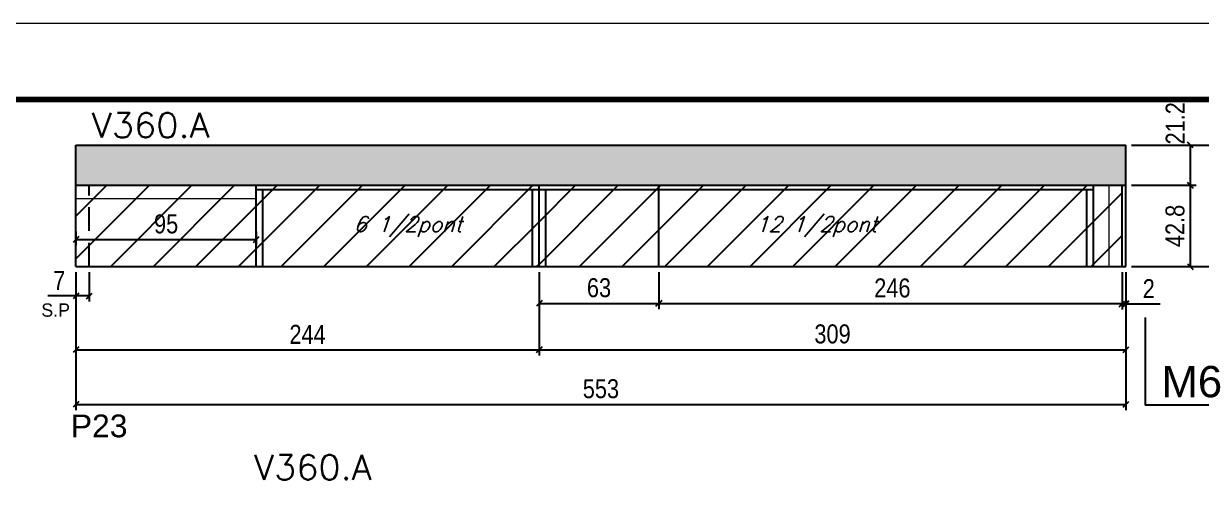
# Model space of a CAD drawing. Extents: x 137137 to 143418, y 10464 to 34486.
# Drawn here: x 137495 to 138115, y 31946 to 32189 of the extents above; entities that cross this region are included whole.
import ezdxf

# ---------------------------------------------------------------- set-up
doc = ezdxf.new("R2010")
doc.units = 0
doc.linetypes.add('DASHED', pattern=[0.75, 0.5, -0.25])
doc.linetypes.add('HIDDEN', pattern=[0.375, 0.25, -0.125])
for name, color, linetype in [('5', 5, 'Continuous'), ('COTA', 241, 'Continuous'), ('NOMENCLATURA', 7, 'Continuous'), ('Painéis', 200, 'Continuous'), ('Reaproveitamento', 251, 'Continuous'), ('SARR_2.2x7', 40, 'Continuous'), ('SARR_3.5x7', 81, 'Continuous'), ('texto', 7, 'Continuous')]:
    doc.layers.add(name, color=color, linetype=linetype)
for name, color, linetype, lineweight in [('Folhas', 255, 'Continuous', 9), ('Sarr 2.2x7', 40, 'Continuous', 9), ('SARRAFO DE PRESSAO', 251, 'DASHED', 9), ('Texto Seção', 7, 'Continuous', 15)]:
    doc.layers.add(name, color=color, linetype=linetype, lineweight=lineweight)
doc.styles.add('COTA TECNICA', font='techl___.ttf', dxfattribs={"height": 10})
doc.styles.add('REGUA-120', font='ROMANS.shx', dxfattribs={"height": 15})
doc.styles.add('Romans', font='romans.shx')
doc.styles.add('ROMAS860', font='ROMAS860.SHX')
doc.styles.get("Standard").update_dxf_attribs({"font": 'arial.ttf'})
doc.dimstyles.new('PAINEL', dxfattribs={"dimtxt": 10, "dimasz": 3, "dimexe": 3, "dimexo": 3, "dimgap": 3, "dimtad": 1, "dimdec": 1, "dimzin": 12, "dimdsep": 46, "dimtxsty": 'COTA TECNICA', "dimblk1": 'OBLIQUE', "dimblk2": 'OBLIQUE', "dimsah": 1, "dimcen": 0.9, "dimclrd": 4, "dimclre": 4, "dimclrt": 240, "dimadec": 1, "dimazin": 3, "dimtfac": 1, "dimtdec": 1, "dimtmove": 0, "dimatfit": 3, "dimfxl": 1, "dimtolj": 1, "dimtzin": 12, "dimarcsym": 0})
pattern_1 = [(45, (6374.217, 418.009), (-11.2253202, 11.2253202), [])]

# ---------------------------------------------------------------- blocks, each defined once
blk = doc.blocks.new('9999999999')
at = {"layer": 'Folhas'}
blk.add_lwpolyline([(98138.98, 34190.21), (99623.98, 34190.21), (99623.98, 35240.21), (98138.98, 35240.21)], close=True, dxfattribs=at)
at = {"layer": 'Folhas', "color": 30, "const_width": 3}
blk.add_lwpolyline([(98213.98, 34230.21), (99583.98, 34230.21), (99583.98, 35200.21), (98213.98, 35200.21)], close=True, dxfattribs=at)
blk = doc.blocks.new('_Oblique')
at = {"color": 0, "linetype": 'ByBlock', "lineweight": -2}
blk.add_line((-0.5, -0.5), (0.5, 0.5), dxfattribs=at)
blk = doc.blocks.new('*D379')
at = {"layer": 'COTA', "color": 4, "linetype": 'ByBlock', "lineweight": -2, "transparency": 16777216}
for p, q in [((137522.22, 32057.64), (137522.22, 32013.88)), ((137766.22, 32057.64), (137766.22, 32013.88)), ((137522.22, 32016.88), (137766.22, 32016.88))]:
    blk.add_line(p, q, dxfattribs=at)
at = {"layer": 'Defpoints', "color": 0, "linetype": 'ByBlock', "transparency": 16777216}
for p in [(137522.22, 32060.64), (137766.22, 32060.64), (137766.22, 32016.88)]:
    blk.add_point(p, dxfattribs=at)
at = {"layer": 'COTA', "color": 4, "linetype": 'ByBlock', "lineweight": -2, "transparency": 16777216, "xscale": 3, "yscale": 3, "zscale": 3, "rotation": 180}
blk.add_blockref('_Oblique', (137522.22, 32016.88), dxfattribs=at)
at = {"layer": 'COTA', "color": 4, "linetype": 'ByBlock', "lineweight": -2, "transparency": 16777216, "xscale": 3, "yscale": 3, "zscale": 3}
blk.add_blockref('_Oblique', (137766.22, 32016.88), dxfattribs=at)
at = {"layer": 'COTA', "color": 240, "linetype": 'ByBlock', "transparency": 16777216, "insert": (137644.22, 32024.95), "char_height": 10, "attachment_point": 5, "style": 'COTA TECNICA'}
blk.add_mtext('\\A1;244', dxfattribs=at)
blk = doc.blocks.new('*D267')
at = {"layer": 'COTA', "color": 4, "linetype": 'ByBlock', "lineweight": -2, "transparency": 16777216}
for p, q in [((137766.22, 32057.64), (137766.22, 32038.23)), ((137829.24, 32057.64), (137829.24, 32038.23)), ((137766.22, 32041.23), (137829.24, 32041.23))]:
    blk.add_line(p, q, dxfattribs=at)
at = {"layer": 'Defpoints', "color": 0, "linetype": 'ByBlock', "transparency": 16777216}
for p in [(137766.22, 32060.64), (137829.24, 32060.64), (137829.24, 32041.23)]:
    blk.add_point(p, dxfattribs=at)
at = {"layer": 'COTA', "color": 4, "linetype": 'ByBlock', "lineweight": -2, "transparency": 16777216, "xscale": 3, "yscale": 3, "zscale": 3, "rotation": 180}
blk.add_blockref('_Oblique', (137766.22, 32041.23), dxfattribs=at)
at = {"layer": 'COTA', "color": 4, "linetype": 'ByBlock', "lineweight": -2, "transparency": 16777216, "xscale": 3, "yscale": 3, "zscale": 3}
blk.add_blockref('_Oblique', (137829.24, 32041.23), dxfattribs=at)
at = {"layer": 'COTA', "color": 240, "linetype": 'ByBlock', "transparency": 16777216, "insert": (137797.73, 32049.45), "char_height": 10, "attachment_point": 5, "style": 'COTA TECNICA'}
blk.add_mtext('\\A1;63', dxfattribs=at)
blk = doc.blocks.new('*D380')
at = {"layer": 'COTA', "color": 4, "linetype": 'ByBlock', "lineweight": -2, "transparency": 16777216}
for p, q in [((137829.24, 32057.64), (137829.24, 32038.23)), ((138075.24, 32057.64), (138075.24, 32038.23)), ((137829.24, 32041.23), (138075.24, 32041.23))]:
    blk.add_line(p, q, dxfattribs=at)
at = {"layer": 'Defpoints', "color": 0, "linetype": 'ByBlock', "transparency": 16777216}
for p in [(137829.24, 32060.64), (138075.24, 32060.64), (138075.24, 32041.23)]:
    blk.add_point(p, dxfattribs=at)
at = {"layer": 'COTA', "color": 4, "linetype": 'ByBlock', "lineweight": -2, "transparency": 16777216, "xscale": 3, "yscale": 3, "zscale": 3, "rotation": 180}
blk.add_blockref('_Oblique', (137829.24, 32041.23), dxfattribs=at)
at = {"layer": 'COTA', "color": 4, "linetype": 'ByBlock', "lineweight": -2, "transparency": 16777216, "xscale": 3, "yscale": 3, "zscale": 3}
blk.add_blockref('_Oblique', (138075.24, 32041.23), dxfattribs=at)
at = {"layer": 'COTA', "color": 240, "linetype": 'ByBlock', "transparency": 16777216, "insert": (137952.24, 32049.33), "char_height": 10, "attachment_point": 5, "style": 'COTA TECNICA'}
blk.add_mtext('\\A1;246', dxfattribs=at)
blk = doc.blocks.new('*D383')
at = {"layer": 'COTA', "color": 4, "linetype": 'ByBlock', "lineweight": -2, "transparency": 16777216}
for p, q in [((137522.22, 32079.04), (137522.22, 32071.91)), ((137617.22, 32079.04), (137617.22, 32071.91)), ((137522.22, 32074.91), (137617.22, 32074.91))]:
    blk.add_line(p, q, dxfattribs=at)
at = {"layer": 'Defpoints', "color": 0, "linetype": 'ByBlock', "transparency": 16777216}
for p in [(137522.22, 32082.04), (137617.22, 32082.04), (137617.22, 32074.91)]:
    blk.add_point(p, dxfattribs=at)
at = {"layer": 'COTA', "color": 4, "linetype": 'ByBlock', "lineweight": -2, "transparency": 16777216, "xscale": 3, "yscale": 3, "zscale": 3, "rotation": 180}
blk.add_blockref('_Oblique', (137522.22, 32074.91), dxfattribs=at)
at = {"layer": 'COTA', "color": 4, "linetype": 'ByBlock', "lineweight": -2, "transparency": 16777216, "xscale": 3, "yscale": 3, "zscale": 3}
blk.add_blockref('_Oblique', (137617.22, 32074.91), dxfattribs=at)
at = {"layer": 'COTA', "color": 240, "linetype": 'ByBlock', "transparency": 16777216, "insert": (137569.72, 32083.05), "char_height": 10, "attachment_point": 5, "style": 'COTA TECNICA'}
blk.add_mtext('\\A1;95', dxfattribs=at)
blk = doc.blocks.new('*D270')
at = {"layer": 'COTA', "color": 4, "linetype": 'ByBlock', "lineweight": -2, "transparency": 16777216}
for p, q in [((137522.22, 32057.64), (137522.22, 32042.18)), ((137529.22, 32057.64), (137529.22, 32042.18)), ((137522.22, 32045.18), (137507.49, 32045.18)), ((137529.22, 32045.18), (137522.22, 32045.18))]:
    blk.add_line(p, q, dxfattribs=at)
at = {"layer": 'Defpoints', "color": 0, "linetype": 'ByBlock', "transparency": 16777216}
for p in [(137522.22, 32060.64), (137529.22, 32060.64), (137522.22, 32045.18)]:
    blk.add_point(p, dxfattribs=at)
at = {"layer": 'COTA', "color": 4, "linetype": 'ByBlock', "lineweight": -2, "transparency": 16777216, "xscale": 3, "yscale": 3, "zscale": 3, "rotation": 180}
blk.add_blockref('_Oblique', (137522.22, 32045.18), dxfattribs=at)
at = {"layer": 'COTA', "color": 4, "linetype": 'ByBlock', "lineweight": -2, "transparency": 16777216, "xscale": 3, "yscale": 3, "zscale": 3}
blk.add_blockref('_Oblique', (137529.22, 32045.18), dxfattribs=at)
at = {"layer": 'COTA', "color": 240, "linetype": 'ByBlock', "transparency": 16777216, "insert": (137513.36, 32053.26), "char_height": 10, "attachment_point": 5, "style": 'COTA TECNICA'}
blk.add_mtext('\\A1;7', dxfattribs=at)
blk = doc.blocks.new('*D384')
at = {"layer": 'COTA', "color": 4, "linetype": 'ByBlock', "lineweight": -2, "transparency": 16777216}
for p, q in [((137766.22, 32057.64), (137766.22, 32013.88)), ((138075.24, 32057.64), (138075.24, 32013.88)), ((137766.22, 32016.88), (138075.24, 32016.88))]:
    blk.add_line(p, q, dxfattribs=at)
at = {"layer": 'Defpoints', "color": 0, "linetype": 'ByBlock', "transparency": 16777216}
for p in [(137766.22, 32060.64), (138075.24, 32060.64), (138075.24, 32016.88)]:
    blk.add_point(p, dxfattribs=at)
at = {"layer": 'COTA', "color": 4, "linetype": 'ByBlock', "lineweight": -2, "transparency": 16777216, "xscale": 3, "yscale": 3, "zscale": 3, "rotation": 180}
blk.add_blockref('_Oblique', (137766.22, 32016.88), dxfattribs=at)
at = {"layer": 'COTA', "color": 4, "linetype": 'ByBlock', "lineweight": -2, "transparency": 16777216, "xscale": 3, "yscale": 3, "zscale": 3}
blk.add_blockref('_Oblique', (138075.24, 32016.88), dxfattribs=at)
at = {"layer": 'COTA', "color": 240, "linetype": 'ByBlock', "transparency": 16777216, "insert": (137920.73, 32025.12), "char_height": 10, "attachment_point": 5, "style": 'COTA TECNICA'}
blk.add_mtext('\\A1;309', dxfattribs=at)
blk = doc.blocks.new('*D404')
at = {"layer": 'COTA', "color": 4, "linetype": 'ByBlock', "lineweight": -2, "transparency": 16777216}
for p, q in [((138073.24, 32057.64), (138073.24, 32038.01)), ((138075.24, 32057.64), (138075.24, 32038.01)), ((138073.24, 32041.01), (138070.24, 32041.01)), ((138073.24, 32041.01), (138075.24, 32041.01)), ((138075.24, 32041.01), (138093.35, 32041.01))]:
    blk.add_line(p, q, dxfattribs=at)
at = {"layer": 'Defpoints', "color": 0, "linetype": 'ByBlock', "transparency": 16777216}
for p in [(138073.24, 32060.64), (138075.24, 32060.64), (138075.24, 32041.01)]:
    blk.add_point(p, dxfattribs=at)
at = {"layer": 'COTA', "color": 4, "linetype": 'ByBlock', "lineweight": -2, "transparency": 16777216, "xscale": 3, "yscale": 3, "zscale": 3}
blk.add_blockref('_Oblique', (138073.24, 32041.01), dxfattribs=at)
at = {"layer": 'COTA', "color": 4, "linetype": 'ByBlock', "lineweight": -2, "transparency": 16777216, "xscale": 3, "yscale": 3, "zscale": 3, "rotation": 180}
blk.add_blockref('_Oblique', (138075.24, 32041.01), dxfattribs=at)
at = {"layer": 'COTA', "color": 240, "linetype": 'ByBlock', "transparency": 16777216, "insert": (138087.3, 32049.01), "char_height": 10, "attachment_point": 5, "style": 'COTA TECNICA'}
blk.add_mtext('\\A1;2', dxfattribs=at)
blk = doc.blocks.new('*D271')
at = {"layer": 'COTA', "color": 4, "linetype": 'ByBlock', "lineweight": -2, "transparency": 16777216}
for p, q in [((137522.22, 32057.64), (137522.22, 31985.05)), ((138075.24, 32057.64), (138075.24, 31985.05)), ((137522.22, 31988.05), (138075.24, 31988.05))]:
    blk.add_line(p, q, dxfattribs=at)
at = {"layer": 'Defpoints', "color": 0, "linetype": 'ByBlock', "transparency": 16777216}
for p in [(137522.22, 32060.64), (138075.24, 32060.64), (138075.24, 31988.05)]:
    blk.add_point(p, dxfattribs=at)
at = {"layer": 'COTA', "color": 4, "linetype": 'ByBlock', "lineweight": -2, "transparency": 16777216, "xscale": 3, "yscale": 3, "zscale": 3, "rotation": 180}
blk.add_blockref('_Oblique', (137522.22, 31988.05), dxfattribs=at)
at = {"layer": 'COTA', "color": 4, "linetype": 'ByBlock', "lineweight": -2, "transparency": 16777216, "xscale": 3, "yscale": 3, "zscale": 3}
blk.add_blockref('_Oblique', (138075.24, 31988.05), dxfattribs=at)
at = {"layer": 'COTA', "color": 240, "linetype": 'ByBlock', "transparency": 16777216, "insert": (137798.73, 31996.27), "char_height": 10, "attachment_point": 5, "style": 'COTA TECNICA'}
blk.add_mtext('\\A1;553', dxfattribs=at)
blk = doc.blocks.new('*D273')
at = {"layer": 'COTA', "color": 4, "linetype": 'ByBlock', "lineweight": -2, "transparency": 16777216}
for p, q in [((138078.24, 32103.44), (138112.27, 32103.44)), ((138109.27, 32060.64), (138109.27, 32103.44)), ((138078.24, 32060.64), (138112.27, 32060.64))]:
    blk.add_line(p, q, dxfattribs=at)
at = {"layer": 'Defpoints', "color": 0, "linetype": 'ByBlock', "transparency": 16777216}
for p in [(138075.24, 32103.44), (138109.27, 32103.44), (138075.24, 32060.64)]:
    blk.add_point(p, dxfattribs=at)
at = {"layer": 'COTA', "color": 4, "linetype": 'ByBlock', "lineweight": -2, "transparency": 16777216, "xscale": 3, "yscale": 3, "zscale": 3}
for p, rotation in [((138109.27, 32103.44), 90), ((138109.27, 32060.64), 270)]:
    blk.add_blockref('_Oblique', p, dxfattribs=dict(at, rotation=rotation))
at = {"layer": 'COTA', "color": 240, "linetype": 'ByBlock', "transparency": 16777216, "insert": (138101.17, 32082.04), "char_height": 10, "attachment_point": 5, "rotation": 90, "style": 'COTA TECNICA'}
blk.add_mtext('\\A1;42.8', dxfattribs=at)
blk = doc.blocks.new('*D274')
at = {"layer": 'COTA', "color": 4, "linetype": 'ByBlock', "lineweight": -2, "transparency": 16777216}
for p, q in [((138078.24, 32124.64), (138112.27, 32124.64)), ((138109.27, 32103.44), (138109.27, 32124.64)), ((138078.24, 32103.44), (138112.27, 32103.44))]:
    blk.add_line(p, q, dxfattribs=at)
at = {"layer": 'Defpoints', "color": 0, "linetype": 'ByBlock', "transparency": 16777216}
for p in [(138075.24, 32124.64), (138109.27, 32124.64), (138075.24, 32103.44)]:
    blk.add_point(p, dxfattribs=at)
at = {"layer": 'COTA', "color": 4, "linetype": 'ByBlock', "lineweight": -2, "transparency": 16777216, "xscale": 3, "yscale": 3, "zscale": 3}
for p, rotation in [((138109.27, 32124.64), 90), ((138109.27, 32103.44), 270)]:
    blk.add_blockref('_Oblique', p, dxfattribs=dict(at, rotation=rotation))
at = {"layer": 'COTA', "color": 240, "linetype": 'ByBlock', "transparency": 16777216, "insert": (138101.21, 32136.09), "char_height": 10, "attachment_point": 5, "rotation": 90, "style": 'COTA TECNICA'}
blk.add_mtext('\\A1;21.2', dxfattribs=at)
blk = doc.blocks.new('*D275')
at = {"layer": 'COTA', "color": 4, "linetype": 'ByBlock', "lineweight": -2, "transparency": 16777216}
for p, q in [((138078.24, 32124.64), (138142.72, 32124.64)), ((138139.72, 32060.64), (138139.72, 32124.64)), ((138078.24, 32060.64), (138142.72, 32060.64))]:
    blk.add_line(p, q, dxfattribs=at)
at = {"layer": 'Defpoints', "color": 0, "linetype": 'ByBlock', "transparency": 16777216}
for p in [(138075.24, 32124.64), (138139.72, 32124.64), (138075.24, 32060.64)]:
    blk.add_point(p, dxfattribs=at)
at = {"layer": 'COTA', "color": 4, "linetype": 'ByBlock', "lineweight": -2, "transparency": 16777216, "xscale": 3, "yscale": 3, "zscale": 3}
for p, rotation in [((138139.72, 32124.64), 90), ((138139.72, 32060.64), 270)]:
    blk.add_blockref('_Oblique', p, dxfattribs=dict(at, rotation=rotation))
at = {"layer": 'COTA', "color": 240, "linetype": 'ByBlock', "transparency": 16777216, "insert": (138131.62, 32092.64), "char_height": 10, "attachment_point": 5, "rotation": 90, "style": 'COTA TECNICA'}
blk.add_mtext('\\A1;64', dxfattribs=at)

msp = doc.modelspace()

# ---------------------------------------------------------------- hatches: boundary and pattern name
at = {"layer": 'COTA', "linetype": 'ByBlock'}
h = msp.add_hatch(dxfattribs=at)
h.set_pattern_fill('AR-CONC', color=256, scale=0.03)
h.set_pattern_definition([(50, (7769.1243, 974.7), (5.46554007, -0.47817257), [0.5715, -6.2865]), (355, (7769.124, 974.7), (-1.05730264, 5.73170536), [0.4572, -5.02921753]), (100.4514447, (7769.5797, 974.6604), (4.40823741, 5.25353256), [0.48570026, -5.34270734]), (46.1842, (7769.124, 976.224), (8.13237123, -1.26126984), [0.85725, -9.42975]), (96.6355576, (7769.802, 976.119), (7.122124, 7.42278374), [0.7285507, -8.01406824]), (351.184151, (7769.124, 976.224), (7.122124, 7.42278374), [0.685799, -7.54379196]), (21, (7769.8863, 975.843), (4.54843174, -3.06795595), [0.5715, -6.2865]), (326, (7769.886, 975.843), (1.85406085, 5.52563898), [0.4572, -5.0292]), (71.451445, (7770.2653, 975.5875), (6.40249258, 2.45768307), [0.48570026, -5.34269813]), (37.5, (7769.1243, 974.7002), (0.092658098, 2.536651166), [0, -4.96824, 0, -5.1054, 0, -5.04825]), (7.5, (7769.1243, 974.7002), (2.004589875, 3.005417245), [0, -2.91084, 0, -4.85394, 0, -1.92405]), (327.5, (7767.425, 974.7002), (4.067717855, -0.17186232), [0, -1.905, 0, -5.9436, 0, -7.8867]), (317.5, (7766.663, 974.7002), (4.44387544, 0.76279473), [0, -2.4765, 0, -3.94716, 0, -5.6007])])
h.paths.add_polyline_path([(137603.21, 32124.64), (137522.22, 32124.64), (137522.22, 32103.44), (137592.21, 32103.44), (138075.24, 32103.44), (138075.24, 32124.64)])
at = {"layer": 'Reaproveitamento', "linetype": 'ByBlock'}
h = msp.add_hatch(dxfattribs=at)
h.set_pattern_fill('ANSI31', color=256, scale=5)
h.set_pattern_definition(pattern_1)
h.paths.add_polyline_path([(137522.22, 32103.44), (137522.22, 32060.64), (137766.22, 32060.64), (137766.22, 32103.44)])
h.paths.add_polyline_path([(137660.76, 32073.65), (137727.99, 32073.65), (137733.49, 32089.63), (137666.26, 32089.63)], flags=24)
h = msp.add_hatch(dxfattribs=at)
h.set_pattern_fill('ANSI31', color=256, scale=5)
h.set_pattern_definition(pattern_1)
h.paths.add_polyline_path([(137829.24, 32060.64), (137829.24, 32103.44), (137766.22, 32103.44), (137766.22, 32060.64)])
h = msp.add_hatch(dxfattribs=at)
h.set_pattern_fill('ANSI31', color=256, scale=5)
h.set_pattern_definition(pattern_1)
h.paths.add_polyline_path([(138073.24, 32060.64), (138073.24, 32103.44), (137829.24, 32103.44), (137829.24, 32060.64)])
h.paths.add_polyline_path([(137871.93, 32073.65), (137946.03, 32073.65), (137951.53, 32089.63), (137877.43, 32089.63)], flags=24)

# ---------------------------------------------------------------- linework, layer by layer
at = {"layer": 'COTA', "linetype": 'ByBlock'}
for p, q in [((137522.22, 32124.64), (137603.21, 32124.64)), ((137522.22, 32103.44), (137522.22, 32124.64)), ((137603.21, 32124.64), (138075.24, 32124.64)), ((138075.24, 32103.44), (138075.24, 32124.64))]:
    msp.add_line(p, q, dxfattribs=at)
at = {"layer": 'NOMENCLATURA', "linetype": 'Continuous'}
for p in [(138085.44, 32033.78), (138134.54, 31987.62)]:
    msp.add_line(p, (138085.44, 31987.62), dxfattribs=at)
at = {"layer": 'Painéis', "linetype": 'ByBlock'}
for p, q in [((137522.22, 32060.64), (137522.22, 32103.44)), ((137522.22, 32103.44), (138075.24, 32103.44)), ((137766.22, 32060.64), (137766.22, 32103.44)), ((137829.24, 32060.64), (137829.24, 32103.44)), ((138073.24, 32060.64), (138073.24, 32103.44)), ((138075.24, 32060.64), (138075.24, 32103.44)), ((137522.22, 32060.64), (138075.24, 32060.64))]:
    msp.add_line(p, q, dxfattribs=at)
at = {"layer": 'Sarr 2.2x7'}
for p, q in [((138066.24, 32103.44), (138066.24, 32060.64)), ((137522.22, 32096.44), (137617.22, 32096.44))]:
    msp.add_line(p, q, dxfattribs=at)
at = {"layer": 'SARR_2.2x7', "linetype": 'HIDDEN', "ltscale": 50}
msp.add_line((137529.22, 32060.64), (137529.22, 32103.44), dxfattribs=at)
at = {"layer": 'SARR_2.2x7', "linetype": 'Continuous', "ltscale": 50}
for p, q in [((137617.22, 32101.24), (137766.22, 32101.24)), ((137766.22, 32101.24), (138058.24, 32101.24)), ((138058.24, 32101.24), (138058.24, 32103.44))]:
    msp.add_line(p, q, dxfattribs=at)
at = {"layer": 'SARR_3.5x7'}
for p, q in [((137617.22, 32060.64), (137617.22, 32103.44)), ((137620.72, 32060.64), (137620.72, 32101.24)), ((137762.72, 32060.64), (137762.72, 32101.24)), ((137769.72, 32060.64), (137769.72, 32101.24)), ((138054.74, 32060.64), (138054.74, 32101.24)), ((138058.24, 32060.64), (138058.24, 32101.24))]:
    msp.add_line(p, q, dxfattribs=at)

# ---------------------------------------------------------------- block references
at = {"layer": 'SARRAFO DE PRESSAO', "color": 6, "linetype": 'ByBlock'}
msp.add_blockref('9999999999', (38998.31, -3051.58), dxfattribs=at)

# ---------------------------------------------------------------- texts
at = {"layer": '5', "linetype": 'Continuous'}
msp.add_text('P23', height=12, rotation=0.00004, dxfattribs=at).set_placement((137519.53, 31970.74))
at = {"layer": 'NOMENCLATURA', "linetype": 'Continuous'}
msp.add_text('M6', height=16.5, dxfattribs=at).set_placement((138093.94, 31991.81))
at = {"layer": 'texto', "color": 2, "char_height": 8, "attachment_point": 5, "style": 'Romans'}
for s, insert in [('{\\Q19;\\C256;6 1/2pont}', (137697.06, 32081.64)), ('{\\Q19;\\C256;12 1/2pont}', (137912.23, 32081.64))]:
    msp.add_mtext(s, dxfattribs=dict(at, insert=insert))
at = {"layer": 'texto', "color": 4, "insert": (137511.52, 32037.69), "char_height": 7, "attachment_point": 5, "style": 'ROMAS860'}
msp.add_mtext('S.P', dxfattribs=at)
at = {"layer": 'Texto Seção', "style": 'REGUA-120', "width": 1.05}
for p in [(137530.61, 32128.61), (137616.02, 31948.42)]:
    msp.add_text('V360.A', height=13, dxfattribs=at).set_placement(p)

# ---------------------------------------------------------------- dimensions: what is measured, and where the dimension line sits
at = {"layer": 'COTA', "linetype": 'ByBlock'}
dim = msp.add_linear_dim(base=(138109.27, 32124.64), p1=(138075.24, 32103.44), p2=(138075.24, 32124.64), angle=90, dimstyle='PAINEL', override={"dimtmove": 1}, dxfattribs=at)
dim.commit()
dim.dimension.update_dxf_attribs({"geometry": '*D274', "text_midpoint": (138109.27, 32136.09), "dimtype": 160})
for base, p2, picture, middle in [((138139.72, 32124.64), (138075.24, 32124.64), '*D275', (138131.62, 32092.64)), ((138109.27, 32103.44), (138075.24, 32103.44), '*D273', (138101.17, 32082.04))]:
    dim = msp.add_linear_dim(base=base, p1=(138075.24, 32060.64), p2=p2, angle=90, dimstyle='PAINEL', dxfattribs=at)
    dim.commit()
    dim.dimension.update_dxf_attribs({"geometry": picture, "text_midpoint": middle})
for base, p1, p2, picture, middle in [((137617.22, 32074.91), (137522.22, 32082.04), (137617.22, 32082.04), '*D383', (137569.72, 32083.05)), ((137522.22, 32045.18), (137529.22, 32060.64), (137522.22, 32060.64), '*D270', (137513.36, 32053.26)), ((137766.22, 32016.88), (137522.22, 32060.64), (137766.22, 32060.64), '*D379', (137644.22, 32024.95)), ((138075.24, 31988.05), (137522.22, 32060.64), (138075.24, 32060.64), '*D271', (137798.73, 31996.27)), ((138075.24, 32016.88), (137766.22, 32060.64), (138075.24, 32060.64), '*D384', (137920.73, 32025.12)), ((138075.24, 32041.01), (138073.24, 32060.64), (138075.24, 32060.64), '*D404', (138087.3, 32049.01))]:
    dim = msp.add_linear_dim(base=base, p1=p1, p2=p2, dimstyle='PAINEL', dxfattribs=at)
    dim.commit()
    dim.dimension.update_dxf_attribs({"geometry": picture, "text_midpoint": middle})
for base, p1, p2, picture, middle in [((137829.24, 32041.23), (137766.22, 32060.64), (137829.24, 32060.64), '*D267', (137797.73, 32049.45)), ((138075.24, 32041.23), (137829.24, 32060.64), (138075.24, 32060.64), '*D380', (137952.24, 32049.33))]:
    dim = msp.add_linear_dim(base=base, p1=p1, p2=p2, dimstyle='PAINEL', override={"dimtmove": 1}, dxfattribs=at)
    dim.commit()
    dim.dimension.update_dxf_attribs({"geometry": picture, "text_midpoint": middle})

doc.saveas('drawing.dxf')
